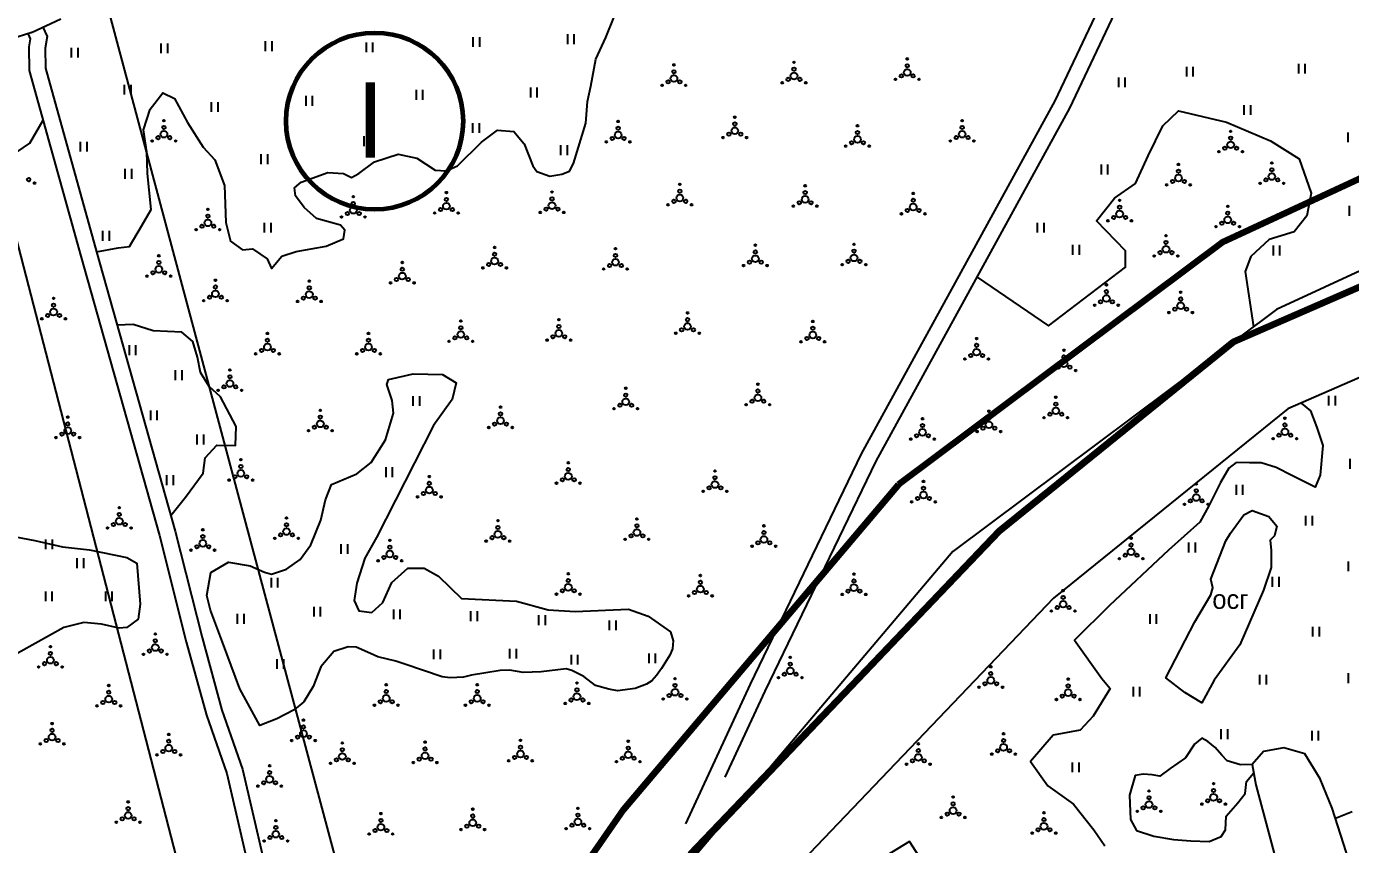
# Model space of a CAD drawing. Header units: millimetres. Extents: x 1378883 to 1389513, y 5662980 to 5673292.
# Drawn here: x 1381079.8 to 1381566.8, y 5669289.9 to 5669590.9 of the extents above; entities that cross this region are included whole.
import ezdxf

# ---------------------------------------------------------------- set-up
doc = ezdxf.new("R2010")
doc.units = ezdxf.units.MM
doc.layers.add('_5Інше', color=252, linetype='Continuous', lineweight=25)
for name, color, linetype in [('zona', 3, 'Continuous'), ('вулиці', 7, 'Continuous'), ('ВулНазва', 7, 'Continuous'), ('залізниця', 7, 'Continuous'), ('КартаСкан', 252, 'Continuous'), ('район', 6, 'Continuous')]:
    doc.layers.add(name, color=color, linetype=linetype)
picture_1 = doc.add_image_def('image1.tif', size_in_pixel=(29607, 29619))

# ---------------------------------------------------------------- blocks, each defined once
blk = doc.blocks.new('ЧорнаПрибер')
at = {"layer": '_5Інше', "color": 160}
for points in [[(46520, 26580), (46376, 26657), (45778.71, 26738), (45774, 26640), (45661, 26516), (45578, 26392), (45454, 26425), (45376, 26410), (45187, 26388), (45161, 26472), (45092, 26519), (45016, 26517), (44938, 26604), (44308, 26925), (44144, 27538), (44159, 27607), (44144, 27692), (44004, 27740), (43276, 27823)], [(43250, 27771), (43990, 27681), (44096, 27646), (44086, 27552), (44258, 26887), (44900, 26556), (45010, 26462), (45084, 26468), (45100, 26391), (45162, 26332), (45368, 26354), (45461, 26394), (45604, 26361), (45658, 26418), (45702, 26513), (45796, 26604), (45806, 26710), (46396, 26618), (46505, 26564)]]:
    blk.add_lwpolyline(points, dxfattribs=at)
blk = doc.blocks.new('ЛвЗд')
at = {"layer": '_5Інше', "color": 204, "linetype": 'Continuous'}
for points in [[(44784.572, 27354.786), (44612.782, 27276.514)], [(44793.739, 27315.833), (44616.757, 27239.899)], [(44612.782, 27276.514), (44493.236, 27188.183)], [(44616.757, 27239.899), (44530.181, 27170.76)], [(44493.236, 27188.183), (44391.362, 27069.202)], [(44530.181, 27170.76), (44415.849, 27052.624)]]:
    blk.add_lwpolyline(points, dxfattribs=at)

msp = doc.modelspace()

# ---------------------------------------------------------------- linework, layer by layer
at = {"layer": 'zona', "color": 3, "lineweight": 60}
msp.add_circle((1381207.85, 5669556.07), 32.54, dxfattribs=at)
at = {"layer": 'вулиці', "color": 7}
for p, q in [((1381129.4, 5669581.04), (1381129.4, 5669584.64)), ((1381131.8, 5669581.04), (1381131.8, 5669584.64)), ((1381167.72, 5669581.83), (1381167.72, 5669585.43)), ((1381170.12, 5669581.83), (1381170.12, 5669585.43)), ((1381204.84, 5669581.44), (1381204.84, 5669585.04)), ((1381207.24, 5669581.44), (1381207.24, 5669585.04)), ((1381244.15, 5669583.41), (1381244.15, 5669587.01)), ((1381246.55, 5669583.41), (1381246.55, 5669587.01)), ((1381278.9, 5669584.4), (1381278.9, 5669588)), ((1381281.3, 5669584.4), (1381281.3, 5669588)), ((1381096.36, 5669579.42), (1381096.36, 5669583.02)), ((1381098.76, 5669579.42), (1381098.76, 5669583.02)), ((1381506.57, 5669572.44), (1381506.57, 5669576.04)), ((1381508.97, 5669572.44), (1381508.97, 5669576.04)), ((1381547.76, 5669573.58), (1381547.76, 5669577.18)), ((1381550.16, 5669573.58), (1381550.16, 5669577.18)), ((1381115.86, 5669565.82), (1381115.86, 5669569.42)), ((1381118.26, 5669565.82), (1381118.26, 5669569.42)), ((1381481.53, 5669568.51), (1381481.53, 5669572.11)), ((1381483.93, 5669568.51), (1381483.93, 5669572.11)), ((1381182.61, 5669561.72), (1381182.61, 5669565.32)), ((1381185.01, 5669561.72), (1381185.01, 5669565.32)), ((1381223.24, 5669563.95), (1381223.24, 5669567.55)), ((1381225.64, 5669563.95), (1381225.64, 5669567.55)), ((1381265.27, 5669564.79), (1381265.27, 5669568.39)), ((1381267.67, 5669564.79), (1381267.67, 5669568.39)), ((1381147.86, 5669559.48), (1381147.86, 5669563.08)), ((1381150.26, 5669559.48), (1381150.26, 5669563.08)), ((1381527.73, 5669558.34), (1381527.73, 5669561.94)), ((1381530.13, 5669558.34), (1381530.13, 5669561.94)), ((1381243.98, 5669551.7), (1381243.98, 5669555.3)), ((1381246.38, 5669551.7), (1381246.38, 5669555.3)), ((1381204.02, 5669546.91), (1381204.02, 5669550.51)), ((1381206.42, 5669546.91), (1381206.42, 5669550.51)), ((1381565.97, 5669548.34), (1381565.97, 5669551.94)), ((1381099.72, 5669544.88), (1381099.72, 5669548.48)), ((1381102.12, 5669544.88), (1381102.12, 5669548.48)), ((1381276.38, 5669543.57), (1381276.38, 5669547.17)), ((1381278.78, 5669543.57), (1381278.78, 5669547.17)), ((1381166.16, 5669540.29), (1381166.16, 5669543.89)), ((1381168.56, 5669540.29), (1381168.56, 5669543.89)), ((1381475.16, 5669536.45), (1381475.16, 5669540.05)), ((1381477.56, 5669536.45), (1381477.56, 5669540.05)), ((1381116.15, 5669534.87), (1381116.15, 5669538.47)), ((1381118.55, 5669534.87), (1381118.55, 5669538.47)), ((1381566.42, 5669521.28), (1381566.42, 5669524.88)), ((1381107.93, 5669512.05), (1381107.93, 5669515.65)), ((1381110.33, 5669512.05), (1381110.33, 5669515.65)), ((1381167.4, 5669515.05), (1381167.4, 5669518.65)), ((1381169.8, 5669515.05), (1381169.8, 5669518.65)), ((1381451.72, 5669515.08), (1381451.72, 5669518.68)), ((1381454.12, 5669515.08), (1381454.12, 5669518.68)), ((1381464.69, 5669506.89), (1381464.69, 5669510.49)), ((1381467.09, 5669506.89), (1381467.09, 5669510.49)), ((1381538.42, 5669506.67), (1381538.42, 5669510.27)), ((1381540.82, 5669506.67), (1381540.82, 5669510.27)), ((1381117.67, 5669469.98), (1381117.67, 5669473.58)), ((1381120.07, 5669469.98), (1381120.07, 5669473.58)), ((1381134.66, 5669460.82), (1381134.66, 5669464.42)), ((1381137.06, 5669460.82), (1381137.06, 5669464.42)), ((1381222.05, 5669451.28), (1381222.05, 5669454.88)), ((1381224.45, 5669451.28), (1381224.45, 5669454.88)), ((1381558.82, 5669451.42), (1381558.82, 5669455.02)), ((1381561.22, 5669451.42), (1381561.22, 5669455.02)), ((1381125.49, 5669446), (1381125.49, 5669449.6)), ((1381127.89, 5669446), (1381127.89, 5669449.6)), ((1381142.62, 5669437.11), (1381142.62, 5669440.71)), ((1381145.02, 5669437.11), (1381145.02, 5669440.71)), ((1381212.04, 5669425.1), (1381212.04, 5669428.7)), ((1381214.44, 5669425.1), (1381214.44, 5669428.7)), ((1381566.67, 5669428.19), (1381566.67, 5669431.79)), ((1381131.42, 5669422.16), (1381131.42, 5669425.76)), ((1381133.82, 5669422.16), (1381133.82, 5669425.76)), ((1381524.82, 5669418.6), (1381524.82, 5669422.2)), ((1381527.22, 5669418.6), (1381527.22, 5669422.2)), ((1381550.4, 5669407.28), (1381550.4, 5669410.88)), ((1381552.8, 5669407.28), (1381552.8, 5669410.88)), ((1381086.97, 5669398.59), (1381086.97, 5669402.19)), ((1381089.37, 5669398.59), (1381089.37, 5669402.19)), ((1381195.59, 5669396.86), (1381195.59, 5669400.46)), ((1381197.99, 5669396.86), (1381197.99, 5669400.46)), ((1381507.38, 5669397.41), (1381507.38, 5669401.01)), ((1381509.78, 5669397.41), (1381509.78, 5669401.01)), ((1381098.47, 5669391.65), (1381098.47, 5669395.25)), ((1381100.87, 5669391.65), (1381100.87, 5669395.25)), ((1381566.09, 5669390.44), (1381566.09, 5669394.04)), ((1381169.86, 5669384.49), (1381169.86, 5669388.09)), ((1381172.26, 5669384.49), (1381172.26, 5669388.09)), ((1381538.1, 5669384.76), (1381538.1, 5669388.36)), ((1381540.5, 5669384.76), (1381540.5, 5669388.36)), ((1381086.9, 5669379.44), (1381086.9, 5669383.04)), ((1381089.3, 5669379.44), (1381089.3, 5669383.04)), ((1381108.94, 5669379.44), (1381108.94, 5669383.04)), ((1381111.34, 5669379.44), (1381111.34, 5669383.04)), ((1381157.47, 5669371.16), (1381157.47, 5669374.76)), ((1381159.87, 5669371.16), (1381159.87, 5669374.76)), ((1381185.59, 5669373.78), (1381185.59, 5669377.38)), ((1381187.99, 5669373.78), (1381187.99, 5669377.38)), ((1381214.89, 5669372.82), (1381214.89, 5669376.42)), ((1381217.29, 5669372.82), (1381217.29, 5669376.42)), ((1381243.23, 5669372.11), (1381243.23, 5669375.71)), ((1381245.63, 5669372.11), (1381245.63, 5669375.71)), ((1381268.3, 5669370.68), (1381268.3, 5669374.28)), ((1381270.7, 5669370.68), (1381270.7, 5669374.28)), ((1381493.05, 5669371.11), (1381493.05, 5669374.71)), ((1381495.45, 5669371.11), (1381495.45, 5669374.71)), ((1381294.27, 5669368.78), (1381294.27, 5669372.38)), ((1381296.67, 5669368.78), (1381296.67, 5669372.38)), ((1381552.93, 5669366.46), (1381552.93, 5669370.06)), ((1381555.33, 5669366.46), (1381555.33, 5669370.06)), ((1381229.66, 5669358.07), (1381229.66, 5669361.67)), ((1381232.06, 5669358.07), (1381232.06, 5669361.67)), ((1381257.58, 5669358.3), (1381257.58, 5669361.9)), ((1381259.98, 5669358.3), (1381259.98, 5669361.9)), ((1381280.21, 5669356.16), (1381280.21, 5669359.76)), ((1381282.61, 5669356.16), (1381282.61, 5669359.76)), ((1381308.8, 5669356.64), (1381308.8, 5669360.24)), ((1381311.2, 5669356.64), (1381311.2, 5669360.24)), ((1381172.01, 5669354.5), (1381172.01, 5669358.1)), ((1381174.41, 5669354.5), (1381174.41, 5669358.1)), ((1381533.45, 5669348.75), (1381533.45, 5669352.35)), ((1381535.85, 5669348.75), (1381535.85, 5669352.35)), ((1381566.01, 5669349.33), (1381566.01, 5669352.93)), ((1381486.95, 5669344.39), (1381486.95, 5669347.99)), ((1381489.35, 5669344.39), (1381489.35, 5669347.99)), ((1381519.21, 5669328.71), (1381519.21, 5669332.31)), ((1381521.61, 5669328.71), (1381521.61, 5669332.31)), ((1381552.64, 5669328.13), (1381552.64, 5669331.73)), ((1381555.04, 5669328.13), (1381555.04, 5669331.73)), ((1381464.57, 5669316.51), (1381464.57, 5669320.11)), ((1381466.97, 5669316.51), (1381466.97, 5669320.11))]:
    msp.add_line(p, q, dxfattribs=at)
at = {"layer": 'вулиці', "color": 7, "lineweight": -2}
for points in [[(1381322.26, 5669297.47), (1381346.06, 5669348.92), (1381386.93, 5669433.68), (1381458.18, 5669563.58), (1381505.67, 5669663.99), (1381532.57, 5669716.59), (1381532.53, 5669731.18), (1381548.07, 5669770.35)], [(1381336.84, 5669314.7), (1381351.48, 5669346.36), (1381392.27, 5669430.93), (1381463.53, 5669560.85), (1381511.06, 5669661.34), (1381538.57, 5669715.15), (1381544.62, 5669726.45), (1381566.46, 5669763.2)], [(1381085.84, 5669590.6), (1381087.35, 5669587.16), (1381086.65, 5669582.96), (1381086.83, 5669575.61), (1381105.6, 5669508.01), (1381134.53, 5669405.19), (1381144.38, 5669366.03), (1381151.69, 5669339.33), (1381159.25, 5669317.67), (1381170.63, 5669268.6), (1381183.24, 5669217.72), (1381187.67, 5669201.91), (1381195.05, 5669179.33), (1381208.58, 5669140.72), (1381218.8, 5669109.31)], [(1381080.33, 5669588.23), (1381080.38, 5669588.11), (1381081.14, 5669586.38), (1381080.64, 5669583.39), (1381080.85, 5669574.72), (1381099.82, 5669506.4), (1381128.73, 5669403.64), (1381138.57, 5669364.51), (1381145.96, 5669337.55), (1381153.48, 5669316), (1381164.8, 5669267.2), (1381177.44, 5669216.19), (1381181.93, 5669200.16), (1381189.37, 5669177.41), (1381202.89, 5669138.8), (1381214.98, 5669101.67)]]:
    msp.add_lwpolyline(points, dxfattribs=at)
at = {"layer": 'вулиці', "color": 7}
for points in [[(1381081.65, 5669588.63), (1381092.49, 5669593.72)], [(1381105.6, 5669508.01), (1381113.54, 5669509.41), (1381117.65, 5669509.94), (1381122.16, 5669517.36), (1381125.62, 5669523.59), (1381124.29, 5669536.85), (1381124.02, 5669544.74), (1381122.83, 5669552.83), (1381125.35, 5669560.52), (1381129.99, 5669566.48), (1381134.24, 5669564.36), (1381139.02, 5669555.61), (1381144.73, 5669546.46), (1381149.11, 5669541.82), (1381152.69, 5669532.41), (1381153.12, 5669518.81), (1381154.84, 5669511.91), (1381159.22, 5669508.73), (1381162.94, 5669509.13), (1381168.38, 5669505.42), (1381169.98, 5669501.84), (1381173.69, 5669506.35), (1381179, 5669508.07), (1381190.02, 5669510.06), (1381196.39, 5669512.71), (1381196.92, 5669515.89), (1381195.33, 5669517.75), (1381186.43, 5669520.27), (1381181.92, 5669524.25), (1381178.74, 5669528.62), (1381178.34, 5669531.54), (1381180.86, 5669533.66), (1381190.68, 5669537.11), (1381196.39, 5669536.84), (1381199.31, 5669535.38), (1381202.1, 5669536.84), (1381207.8, 5669541.09), (1381216.45, 5669543.92), (1381223.36, 5669542.46), (1381230.13, 5669538.08), (1381234.11, 5669537.82), (1381238.36, 5669539.67), (1381247.12, 5669548.29), (1381253.09, 5669552.8), (1381259.06, 5669552.27), (1381262.91, 5669547.76), (1381266.08, 5669539.58), (1381267.45, 5669537.52), (1381272.27, 5669535.87), (1381276.68, 5669536.49), (1381279.57, 5669537.65), (1381281.01, 5669540.47), (1381285.5, 5669555.29), (1381286.12, 5669563.34), (1381287.36, 5669568.97), (1381289.21, 5669578.8), (1381292.86, 5669586.87), (1381295.98, 5669594.38)], [(1381081.75, 5669588.68), (1381066.18, 5669583.76)], [(1381429.44, 5669498.71), (1381455.76, 5669480.78), (1381484.03, 5669502.31), (1381483.97, 5669508.4), (1381473.4, 5669519.42), (1381479.96, 5669527.77), (1381487.66, 5669533.06), (1381492.31, 5669543.31), (1381497.76, 5669554.36), (1381503.53, 5669559.81), (1381521.17, 5669555.64), (1381537.36, 5669548.76), (1381547.94, 5669542.19), (1381552.27, 5669529.54), (1381550.67, 5669521.21), (1381546.02, 5669515.28), (1381536.88, 5669512.56), (1381530.15, 5669506.31), (1381528.06, 5669500.71), (1381531.08, 5669480.38)], [(1380986.84, 5669419.4), (1380989.87, 5669420.95), (1380990.76, 5669424), (1380989.33, 5669429.3), (1380989.42, 5669432.63), (1380989.78, 5669435.23), (1380992.11, 5669437.56), (1380995.94, 5669455.25), (1380996.12, 5669468.96), (1380998.76, 5669483.36), (1381007.02, 5669491.32), (1381011.77, 5669495.71), (1381020.74, 5669489.56), (1381028.3, 5669488.51), (1381045.89, 5669490.27), (1381049.41, 5669492.55), (1381049.58, 5669512.63), (1381051.51, 5669526.86), (1381054.33, 5669536.17), (1381061.36, 5669541.09), (1381072.09, 5669541.79), (1381081.07, 5669547.98), (1381085.93, 5669556.41)], [(1381132.89, 5669411.02), (1381138.32, 5669417.73), (1381144.77, 5669426.49), (1381145.54, 5669432.16), (1381149.8, 5669436.8), (1381156.63, 5669436.67), (1381156.89, 5669443.76), (1381151.21, 5669454.64), (1381146.95, 5669458.37), (1381143.85, 5669463.53), (1381142.69, 5669469.2), (1381141.02, 5669474.99), (1381136.89, 5669478.47), (1381126.44, 5669478.86), (1381119.09, 5669481.18), (1381113.19, 5669481.03)], [(1381316.69, 5669368.12), (1381317.61, 5669364.85), (1381317.41, 5669361.88), (1381316.39, 5669359.63), (1381313.31, 5669354.72), (1381311.57, 5669352.06), (1381309.83, 5669350.12), (1381307.89, 5669348.89), (1381303.69, 5669347.36), (1381297.14, 5669346.44), (1381293.96, 5669347.05), (1381289.15, 5669348.38), (1381284.85, 5669351.75), (1381280.34, 5669353.9), (1381278.3, 5669354.52), (1381269.11, 5669353.49), (1381262.53, 5669353.24), (1381257.59, 5669354.06), (1381253.97, 5669353.9), (1381243.45, 5669352.25), (1381240.48, 5669351.51), (1381235.63, 5669351.27), (1381232.67, 5669351.6), (1381218.93, 5669356.28), (1381215.6, 5669357.36), (1381209.02, 5669359.01), (1381206.3, 5669360.24), (1381201.04, 5669362.54), (1381198.16, 5669362.62), (1381192.89, 5669360.9), (1381188.12, 5669355.23), (1381185.24, 5669348.08), (1381181.78, 5669342.45), (1381178.25, 5669339.41), (1381171.91, 5669336.13), (1381165.66, 5669333.74), (1381158.26, 5669347.14), (1381151.92, 5669364.36), (1381147.47, 5669376.19), (1381146.08, 5669381.54), (1381147.56, 5669389.97), (1381154.05, 5669393.75), (1381162.12, 5669392.51), (1381167.38, 5669390.13), (1381169.93, 5669389.39), (1381175.44, 5669391.28), (1381180.46, 5669394.73), (1381184.33, 5669400.16), (1381188.12, 5669409.31), (1381189.84, 5669416.71), (1381191.98, 5669422.38), (1381201.36, 5669426.24), (1381206.54, 5669430.51), (1381211.82, 5669438.77), (1381214.83, 5669448.57), (1381214.3, 5669453.31), (1381212.3, 5669459.2), (1381212.93, 5669460.99), (1381221.99, 5669463.1), (1381232.85, 5669462.88), (1381237.8, 5669459.83), (1381236.43, 5669453.62), (1381229.47, 5669444.04), (1381208.5, 5669402.9), (1381204.29, 5669395.21), (1381201.34, 5669386.05), (1381200.28, 5669379.74), (1381202.07, 5669375.84), (1381206.81, 5669375.32), (1381210.92, 5669379), (1381214.19, 5669386.27), (1381220.09, 5669391.53), (1381226.1, 5669391.53), (1381231.37, 5669388.69), (1381239.8, 5669380.37), (1381260.07, 5669379.51), (1381271.66, 5669376.25), (1381281.57, 5669375.62), (1381301.27, 5669376.46), (1381308.44, 5669373.93), (1381316.69, 5669368.12)], [(1381548.66, 5669452.29), (1381552.01, 5669449.52), (1381554.46, 5669443.31), (1381556.63, 5669436.67), (1381555.62, 5669425.84), (1381553.74, 5669421.37), (1381545.22, 5669425.7), (1381539.44, 5669428.59), (1381533.94, 5669430.32), (1381529.61, 5669430.32), (1381524.7, 5669430.46), (1381522.09, 5669428.44), (1381518.92, 5669423.1), (1381514.73, 5669414.58), (1381511.37, 5669408.46), (1381499.81, 5669398.21), (1381478.11, 5669377.8), (1381465.25, 5669365.1), (1381475.36, 5669350.95), (1381478.44, 5669347.28), (1381472.18, 5669337.19), (1381467.33, 5669331.94), (1381457.42, 5669330.12), (1381449.13, 5669320.43), (1381455.4, 5669311.55), (1381464.91, 5669304.82), (1381472.38, 5669295.33), (1381476.43, 5669289.47)], [(1381527.56, 5669411.27), (1381530.6, 5669412.86), (1381536.69, 5669410.61), (1381539.73, 5669407.04), (1381538.8, 5669403.47), (1381537.22, 5669401.89), (1381537.61, 5669398.05), (1381537.61, 5669391.84), (1381534.83, 5669383.51), (1381526.1, 5669363.42), (1381516.69, 5669350.38), (1381512.06, 5669342.05), (1381505.84, 5669345.88), (1381498.82, 5669351.3), (1381509.55, 5669371.84), (1381515.37, 5669381.76), (1381516.17, 5669384.4), (1381515.37, 5669387.57), (1381520.94, 5669401.63), (1381522.66, 5669404.41), (1381527.56, 5669411.27)], [(1381070.65, 5669404.06), (1381082.88, 5669401.72), (1381093.03, 5669399.38), (1381102.92, 5669398.34), (1381116.72, 5669395.48), (1381120.36, 5669393.4), (1381121.66, 5669378.32), (1381120.88, 5669372.85), (1381116.72, 5669369.73), (1381113.85, 5669369.47), (1381107.35, 5669371.03), (1381100.84, 5669371.55), (1381093.55, 5669369.73), (1381072.47, 5669358.03)], [(1381530.6, 5669319.32), (1381526.28, 5669319.29), (1381521.43, 5669320.69), (1381519.49, 5669322.85), (1381517.01, 5669325.65), (1381514.31, 5669327.8), (1381512.15, 5669329.1), (1381509.35, 5669326.83), (1381506.11, 5669321.77), (1381500.5, 5669317.89), (1381496.62, 5669315.09), (1381493.82, 5669315.52), (1381490.47, 5669315.84), (1381487.56, 5669315.3), (1381485.51, 5669308.09), (1381485.83, 5669299.14), (1381488.1, 5669295.05), (1381494.46, 5669293), (1381501.69, 5669291.71), (1381508.05, 5669291.28), (1381514.85, 5669291.06), (1381519.16, 5669292.89), (1381520.78, 5669295.26), (1381521.11, 5669300.33), (1381525.31, 5669305.28), (1381528.01, 5669308.73), (1381528.55, 5669313.15), (1381531.16, 5669316.15)], [(1381572.4, 5669265.39), (1381566.24, 5669283.73), (1381560.08, 5669303.28), (1381555.68, 5669314.05), (1381549.96, 5669323.28), (1381542.26, 5669325.48), (1381534.78, 5669324.16), (1381530.6, 5669319.32), (1381531.92, 5669311.85), (1381542.04, 5669274.28), (1381549.74, 5669255.16), (1381556.34, 5669247.03), (1381560.08, 5669244.39), (1381559.2, 5669237.94), (1381551.5, 5669210.47), (1381541.81, 5669181.16), (1381543.35, 5669173.03), (1381569.09, 5669167.97)], [(1381567.37, 5669301.94), (1381561.27, 5669299.51), (1381561.27, 5669299.51)], [(1381409.48, 5669283.39), (1381404.63, 5669291.06), (1381389.72, 5669281.96)]]:
    msp.add_lwpolyline(points, dxfattribs=at)
for centre, radius in [((1381403.75, 5669578.95), 0.312), ((1381317.93, 5669574.24), 0.625), ((1381317.93, 5669576.74), 0.312), ((1381362.1, 5669572.69), 1.25), ((1381362.1, 5669575.19), 0.625), ((1381362.1, 5669577.69), 0.312), ((1381403.75, 5669573.95), 1.25), ((1381403.75, 5669576.45), 0.625), ((1381313.6, 5669569.24), 0.312), ((1381315.77, 5669570.49), 0.625), ((1381317.93, 5669571.74), 1.25), ((1381320.1, 5669570.49), 0.625), ((1381322.26, 5669569.24), 0.312), ((1381357.77, 5669570.19), 0.312), ((1381359.94, 5669571.44), 0.625), ((1381364.27, 5669571.44), 0.625), ((1381366.43, 5669570.19), 0.312), ((1381399.42, 5669571.45), 0.312), ((1381401.58, 5669572.7), 0.625), ((1381405.91, 5669572.7), 0.625), ((1381408.08, 5669571.45), 0.312), ((1381130.35, 5669553.74), 0.625), ((1381130.35, 5669556.24), 0.312), ((1381297.42, 5669555.94), 0.312), ((1381340.33, 5669555.01), 0.625), ((1381340.33, 5669557.51), 0.312), ((1381385.45, 5669554.36), 0.312), ((1381423.94, 5669553.75), 0.625), ((1381423.94, 5669556.25), 0.312), ((1381128.18, 5669549.99), 0.625), ((1381130.35, 5669551.24), 1.25), ((1381132.51, 5669549.99), 0.625), ((1381295.26, 5669549.69), 0.625), ((1381297.42, 5669550.94), 1.25), ((1381297.42, 5669553.44), 0.625), ((1381299.59, 5669549.69), 0.625), ((1381336, 5669550.01), 0.312), ((1381338.17, 5669551.26), 0.625), ((1381340.33, 5669552.51), 1.25), ((1381342.5, 5669551.26), 0.625), ((1381344.66, 5669550.01), 0.312), ((1381385.45, 5669549.36), 1.25), ((1381385.45, 5669551.86), 0.625), ((1381421.78, 5669550), 0.625), ((1381423.94, 5669551.25), 1.25), ((1381426.11, 5669550), 0.625), ((1381522.71, 5669549.83), 0.625), ((1381522.71, 5669552.33), 0.312), ((1381126.02, 5669548.74), 0.312), ((1381134.68, 5669548.74), 0.312), ((1381293.09, 5669548.44), 0.312), ((1381301.75, 5669548.44), 0.312), ((1381381.12, 5669546.86), 0.312), ((1381383.28, 5669548.11), 0.625), ((1381387.61, 5669548.11), 0.625), ((1381389.78, 5669546.86), 0.312), ((1381419.61, 5669548.75), 0.312), ((1381428.27, 5669548.75), 0.312), ((1381518.38, 5669544.83), 0.312), ((1381520.55, 5669546.08), 0.625), ((1381522.71, 5669547.33), 1.25), ((1381524.88, 5669546.08), 0.625), ((1381527.04, 5669544.83), 0.312), ((1381503.51, 5669540.12), 0.312), ((1381537.85, 5669540.67), 0.312), ((1381080.61, 5669534.52), 0.625), ((1381503.51, 5669535.12), 1.25), ((1381503.51, 5669537.62), 0.625), ((1381535.68, 5669534.42), 0.625), ((1381537.85, 5669535.67), 1.25), ((1381537.85, 5669538.17), 0.625), ((1381540.01, 5669534.42), 0.625), ((1381082.78, 5669533.27), 0.312), ((1381234.27, 5669529.77), 0.312), ((1381273.09, 5669529.97), 0.312), ((1381320.1, 5669530.3), 0.625), ((1381320.1, 5669532.8), 0.312), ((1381366.2, 5669529.79), 0.625), ((1381366.2, 5669532.29), 0.312), ((1381499.18, 5669532.62), 0.312), ((1381501.35, 5669533.87), 0.625), ((1381505.68, 5669533.87), 0.625), ((1381507.84, 5669532.62), 0.312), ((1381533.52, 5669533.17), 0.312), ((1381542.18, 5669533.17), 0.312), ((1381200, 5669525.78), 0.625), ((1381200, 5669528.28), 0.312), ((1381234.27, 5669524.77), 1.25), ((1381234.27, 5669527.27), 0.625), ((1381273.09, 5669524.97), 1.25), ((1381273.09, 5669527.47), 0.625), ((1381315.77, 5669525.3), 0.312), ((1381317.93, 5669526.55), 0.625), ((1381320.1, 5669527.8), 1.25), ((1381322.26, 5669526.55), 0.625), ((1381324.43, 5669525.3), 0.312), ((1381361.87, 5669524.79), 0.312), ((1381364.04, 5669526.04), 0.625), ((1381366.2, 5669527.29), 1.25), ((1381368.37, 5669526.04), 0.625), ((1381370.53, 5669524.79), 0.312), ((1381405.96, 5669524.46), 1.25), ((1381405.96, 5669526.96), 0.625), ((1381405.96, 5669529.46), 0.312), ((1381481.87, 5669524.4), 0.625), ((1381481.87, 5669526.9), 0.312), ((1381521.63, 5669524.73), 0.312), ((1381146.52, 5669521.12), 0.625), ((1381146.52, 5669523.62), 0.312), ((1381195.67, 5669520.78), 0.312), ((1381197.83, 5669522.03), 0.625), ((1381200, 5669523.28), 1.25), ((1381202.16, 5669522.03), 0.625), ((1381204.33, 5669520.78), 0.312), ((1381229.94, 5669522.27), 0.312), ((1381232.11, 5669523.52), 0.625), ((1381236.44, 5669523.52), 0.625), ((1381238.6, 5669522.27), 0.312), ((1381268.76, 5669522.47), 0.312), ((1381270.92, 5669523.72), 0.625), ((1381275.25, 5669523.72), 0.625), ((1381277.42, 5669522.47), 0.312), ((1381401.63, 5669521.96), 0.312), ((1381403.79, 5669523.21), 0.625), ((1381408.12, 5669523.21), 0.625), ((1381410.29, 5669521.96), 0.312), ((1381479.71, 5669520.65), 0.625), ((1381481.87, 5669521.9), 1.25), ((1381484.04, 5669520.65), 0.625), ((1381521.63, 5669519.73), 1.25), ((1381521.63, 5669522.23), 0.625), ((1381142.19, 5669516.12), 0.312), ((1381144.35, 5669517.37), 0.625), ((1381146.52, 5669518.62), 1.25), ((1381148.68, 5669517.37), 0.625), ((1381150.85, 5669516.12), 0.312), ((1381477.54, 5669519.4), 0.312), ((1381486.21, 5669519.4), 0.312), ((1381517.3, 5669517.23), 0.312), ((1381519.46, 5669518.48), 0.625), ((1381523.79, 5669518.48), 0.625), ((1381525.96, 5669517.23), 0.312), ((1381347.88, 5669510.43), 0.312), ((1381384.17, 5669510.74), 0.312), ((1381498.92, 5669511.43), 0.625), ((1381498.92, 5669513.93), 0.312), ((1381128.48, 5669506.54), 0.312), ((1381251.99, 5669504.58), 1.25), ((1381251.99, 5669507.08), 0.625), ((1381251.99, 5669509.58), 0.312), ((1381296.44, 5669506.66), 0.625), ((1381296.44, 5669509.16), 0.312), ((1381347.88, 5669505.43), 1.25), ((1381347.88, 5669507.93), 0.625), ((1381384.17, 5669505.74), 1.25), ((1381384.17, 5669508.24), 0.625), ((1381494.59, 5669506.43), 0.312), ((1381496.75, 5669507.68), 0.625), ((1381498.92, 5669508.93), 1.25), ((1381501.08, 5669507.68), 0.625), ((1381503.25, 5669506.43), 0.312), ((1381126.32, 5669500.29), 0.625), ((1381128.48, 5669501.54), 1.25), ((1381128.48, 5669504.04), 0.625), ((1381130.65, 5669500.29), 0.625), ((1381218.03, 5669501.55), 0.625), ((1381218.03, 5669504.05), 0.312), ((1381247.66, 5669502.08), 0.312), ((1381249.83, 5669503.33), 0.625), ((1381254.16, 5669503.33), 0.625), ((1381256.32, 5669502.08), 0.312), ((1381292.11, 5669501.66), 0.312), ((1381294.27, 5669502.91), 0.625), ((1381296.44, 5669504.16), 1.25), ((1381298.6, 5669502.91), 0.625), ((1381300.77, 5669501.66), 0.312), ((1381343.55, 5669502.93), 0.312), ((1381345.72, 5669504.18), 0.625), ((1381350.05, 5669504.18), 0.625), ((1381352.21, 5669502.93), 0.312), ((1381379.84, 5669503.24), 0.312), ((1381382, 5669504.49), 0.625), ((1381386.33, 5669504.49), 0.625), ((1381388.5, 5669503.24), 0.312), ((1381124.15, 5669499.04), 0.312), ((1381132.81, 5669499.04), 0.312), ((1381149.31, 5669497.53), 0.312), ((1381183.83, 5669497.22), 0.312), ((1381213.7, 5669496.55), 0.312), ((1381215.87, 5669497.8), 0.625), ((1381218.03, 5669499.05), 1.25), ((1381220.2, 5669497.8), 0.625), ((1381222.36, 5669496.55), 0.312), ((1381477.02, 5669495.83), 0.312), ((1381089.78, 5669490.85), 0.312), ((1381147.15, 5669491.28), 0.625), ((1381149.31, 5669492.53), 1.25), ((1381149.31, 5669495.03), 0.625), ((1381151.48, 5669491.28), 0.625), ((1381181.66, 5669490.97), 0.625), ((1381183.83, 5669492.22), 1.25), ((1381183.83, 5669494.72), 0.625), ((1381185.99, 5669490.97), 0.625), ((1381477.02, 5669490.83), 1.25), ((1381477.02, 5669493.33), 0.625), ((1381504.32, 5669490.63), 0.625), ((1381504.32, 5669493.13), 0.312), ((1381089.78, 5669485.85), 1.25), ((1381089.78, 5669488.35), 0.625), ((1381144.98, 5669490.03), 0.312), ((1381153.64, 5669490.03), 0.312), ((1381179.5, 5669489.72), 0.312), ((1381188.16, 5669489.72), 0.312), ((1381472.69, 5669488.33), 0.312), ((1381474.85, 5669489.58), 0.625), ((1381479.18, 5669489.58), 0.625), ((1381481.35, 5669488.33), 0.312), ((1381502.16, 5669486.88), 0.625), ((1381504.32, 5669488.13), 1.25), ((1381506.49, 5669486.88), 0.625), ((1381085.45, 5669483.35), 0.312), ((1381087.62, 5669484.6), 0.625), ((1381091.95, 5669484.6), 0.625), ((1381094.12, 5669483.35), 0.312), ((1381239.56, 5669482.55), 0.312), ((1381275.61, 5669483), 0.312), ((1381322.94, 5669480.52), 1.25), ((1381322.94, 5669483.02), 0.625), ((1381322.94, 5669485.52), 0.312), ((1381369.02, 5669482.37), 0.312), ((1381499.99, 5669485.63), 0.312), ((1381508.65, 5669485.63), 0.312), ((1381168.43, 5669477.95), 0.312), ((1381205.6, 5669477.95), 0.312), ((1381237.39, 5669476.3), 0.625), ((1381239.56, 5669477.55), 1.25), ((1381239.56, 5669480.05), 0.625), ((1381241.72, 5669476.3), 0.625), ((1381273.45, 5669476.75), 0.625), ((1381275.61, 5669478), 1.25), ((1381275.61, 5669480.5), 0.625), ((1381277.78, 5669476.75), 0.625), ((1381318.61, 5669478.02), 0.312), ((1381320.77, 5669479.27), 0.625), ((1381325.1, 5669479.27), 0.625), ((1381327.27, 5669478.02), 0.312), ((1381366.86, 5669476.12), 0.625), ((1381369.02, 5669477.37), 1.25), ((1381369.02, 5669479.87), 0.625), ((1381371.19, 5669476.12), 0.625), ((1381429.28, 5669476.07), 0.312), ((1381166.26, 5669471.7), 0.625), ((1381168.43, 5669472.95), 1.25), ((1381168.43, 5669475.45), 0.625), ((1381170.59, 5669471.7), 0.625), ((1381203.43, 5669471.7), 0.625), ((1381205.6, 5669472.95), 1.25), ((1381205.6, 5669475.45), 0.625), ((1381207.76, 5669471.7), 0.625), ((1381235.23, 5669475.05), 0.312), ((1381243.89, 5669475.05), 0.312), ((1381271.28, 5669475.5), 0.312), ((1381279.94, 5669475.5), 0.312), ((1381364.69, 5669474.87), 0.312), ((1381373.35, 5669474.87), 0.312), ((1381429.28, 5669471.07), 1.25), ((1381429.28, 5669473.57), 0.625), ((1381461.39, 5669471.79), 0.312), ((1381164.1, 5669470.45), 0.312), ((1381172.76, 5669470.45), 0.312), ((1381201.27, 5669470.45), 0.312), ((1381209.93, 5669470.45), 0.312), ((1381424.95, 5669468.57), 0.312), ((1381427.12, 5669469.82), 0.625), ((1381431.45, 5669469.82), 0.625), ((1381433.61, 5669468.57), 0.312), ((1381461.39, 5669466.79), 1.25), ((1381461.39, 5669469.29), 0.625), ((1381154.61, 5669462.01), 0.625), ((1381154.61, 5669464.51), 0.312), ((1381457.06, 5669464.29), 0.312), ((1381459.22, 5669465.54), 0.625), ((1381463.55, 5669465.54), 0.625), ((1381465.72, 5669464.29), 0.312), ((1381150.28, 5669457.01), 0.312), ((1381152.44, 5669458.26), 0.625), ((1381154.61, 5669459.51), 1.25), ((1381156.77, 5669458.26), 0.625), ((1381158.94, 5669457.01), 0.312), ((1381300.22, 5669457.78), 0.312), ((1381348.82, 5669456.77), 0.625), ((1381348.82, 5669459.27), 0.312), ((1381298.06, 5669451.53), 0.625), ((1381300.22, 5669452.78), 1.25), ((1381300.22, 5669455.28), 0.625), ((1381302.39, 5669451.53), 0.625), ((1381344.49, 5669451.77), 0.312), ((1381346.66, 5669453.02), 0.625), ((1381348.82, 5669454.27), 1.25), ((1381350.99, 5669453.02), 0.625), ((1381353.15, 5669451.77), 0.312), ((1381458.39, 5669451.97), 0.625), ((1381458.39, 5669454.47), 0.312), ((1381094.98, 5669447.16), 0.312), ((1381187.87, 5669447.18), 0.625), ((1381187.87, 5669449.68), 0.312), ((1381254.16, 5669445.84), 1.25), ((1381254.16, 5669448.34), 0.625), ((1381254.16, 5669450.84), 0.312), ((1381295.89, 5669450.28), 0.312), ((1381304.55, 5669450.28), 0.312), ((1381433.78, 5669446.84), 0.625), ((1381433.78, 5669449.34), 0.312), ((1381454.06, 5669446.97), 0.312), ((1381456.23, 5669448.22), 0.625), ((1381458.39, 5669449.47), 1.25), ((1381460.56, 5669448.22), 0.625), ((1381462.72, 5669446.97), 0.312), ((1381542.65, 5669446.76), 0.312), ((1381094.98, 5669442.16), 1.25), ((1381094.98, 5669444.66), 0.625), ((1381183.54, 5669442.18), 0.312), ((1381185.71, 5669443.43), 0.625), ((1381187.87, 5669444.68), 1.25), ((1381190.04, 5669443.43), 0.625), ((1381192.2, 5669442.18), 0.312), ((1381249.83, 5669443.34), 0.312), ((1381251.99, 5669444.59), 0.625), ((1381256.32, 5669444.59), 0.625), ((1381258.49, 5669443.34), 0.312), ((1381409.37, 5669441.56), 1.25), ((1381409.37, 5669444.06), 0.625), ((1381409.37, 5669446.56), 0.312), ((1381431.61, 5669443.09), 0.625), ((1381433.78, 5669444.34), 1.25), ((1381435.94, 5669443.09), 0.625), ((1381542.65, 5669441.76), 1.25), ((1381542.65, 5669444.26), 0.625), ((1381090.65, 5669439.66), 0.312), ((1381092.82, 5669440.91), 0.625), ((1381097.15, 5669440.91), 0.625), ((1381099.31, 5669439.66), 0.312), ((1381405.04, 5669439.06), 0.312), ((1381407.21, 5669440.31), 0.625), ((1381411.54, 5669440.31), 0.625), ((1381413.7, 5669439.06), 0.312), ((1381429.45, 5669441.84), 0.312), ((1381438.11, 5669441.84), 0.312), ((1381538.32, 5669439.26), 0.312), ((1381540.48, 5669440.51), 0.625), ((1381544.81, 5669440.51), 0.625), ((1381546.98, 5669439.26), 0.312), ((1381158.65, 5669426.49), 1.25), ((1381158.65, 5669428.99), 0.625), ((1381158.65, 5669431.49), 0.312), ((1381279.08, 5669427.86), 0.625), ((1381279.08, 5669430.36), 0.312), ((1381333.03, 5669427.35), 0.312), ((1381154.32, 5669423.99), 0.312), ((1381156.49, 5669425.24), 0.625), ((1381160.82, 5669425.24), 0.625), ((1381162.98, 5669423.99), 0.312), ((1381227.97, 5669422.81), 0.625), ((1381227.97, 5669425.31), 0.312), ((1381274.75, 5669422.86), 0.312), ((1381276.92, 5669424.11), 0.625), ((1381279.08, 5669425.36), 1.25), ((1381281.25, 5669424.11), 0.625), ((1381283.41, 5669422.86), 0.312), ((1381333.03, 5669422.35), 1.25), ((1381333.03, 5669424.85), 0.625), ((1381409.73, 5669423.49), 0.312), ((1381510.05, 5669422.57), 0.312), ((1381223.64, 5669417.81), 0.312), ((1381225.81, 5669419.06), 0.625), ((1381227.97, 5669420.31), 1.25), ((1381230.14, 5669419.06), 0.625), ((1381232.3, 5669417.81), 0.312), ((1381328.7, 5669419.85), 0.312), ((1381330.87, 5669421.1), 0.625), ((1381335.2, 5669421.1), 0.625), ((1381337.36, 5669419.85), 0.312), ((1381407.57, 5669417.24), 0.625), ((1381409.73, 5669418.49), 1.25), ((1381409.73, 5669420.99), 0.625), ((1381411.9, 5669417.24), 0.625), ((1381510.05, 5669417.57), 1.25), ((1381510.05, 5669420.07), 0.625), ((1381113.94, 5669413.86), 0.312), ((1381405.4, 5669415.99), 0.312), ((1381414.06, 5669415.99), 0.312), ((1381505.72, 5669415.07), 0.312), ((1381507.88, 5669416.32), 0.625), ((1381512.21, 5669416.32), 0.625), ((1381514.38, 5669415.07), 0.312), ((1381111.78, 5669407.61), 0.625), ((1381113.94, 5669408.86), 1.25), ((1381113.94, 5669411.36), 0.625), ((1381116.11, 5669407.61), 0.625), ((1381175.44, 5669407.56), 0.625), ((1381175.44, 5669410.06), 0.312), ((1381253.21, 5669409.06), 0.312), ((1381304.32, 5669409.69), 0.312), ((1381109.61, 5669406.36), 0.312), ((1381118.27, 5669406.36), 0.312), ((1381144.66, 5669403.21), 0.625), ((1381144.66, 5669405.71), 0.312), ((1381173.28, 5669403.81), 0.625), ((1381175.44, 5669405.06), 1.25), ((1381177.61, 5669403.81), 0.625), ((1381251.04, 5669402.81), 0.625), ((1381253.21, 5669404.06), 1.25), ((1381253.21, 5669406.56), 0.625), ((1381255.37, 5669402.81), 0.625), ((1381302.16, 5669403.44), 0.625), ((1381304.32, 5669404.69), 1.25), ((1381304.32, 5669407.19), 0.625), ((1381306.49, 5669403.44), 0.625), ((1381351.02, 5669402.17), 1.25), ((1381351.02, 5669404.67), 0.625), ((1381351.02, 5669407.17), 0.312), ((1381140.33, 5669398.21), 0.312), ((1381142.49, 5669399.46), 0.625), ((1381144.66, 5669400.71), 1.25), ((1381146.82, 5669399.46), 0.625), ((1381148.99, 5669398.21), 0.312), ((1381171.11, 5669402.56), 0.312), ((1381179.77, 5669402.56), 0.312), ((1381213.45, 5669399.31), 0.625), ((1381213.45, 5669401.81), 0.312), ((1381248.88, 5669401.56), 0.312), ((1381257.54, 5669401.56), 0.312), ((1381299.99, 5669402.19), 0.312), ((1381308.65, 5669402.19), 0.312), ((1381346.69, 5669399.67), 0.312), ((1381348.85, 5669400.92), 0.625), ((1381353.18, 5669400.92), 0.625), ((1381355.35, 5669399.67), 0.312), ((1381486.09, 5669397.61), 1.25), ((1381486.09, 5669400.11), 0.625), ((1381486.09, 5669402.61), 0.312), ((1381209.12, 5669394.31), 0.312), ((1381211.29, 5669395.56), 0.625), ((1381213.45, 5669396.81), 1.25), ((1381215.62, 5669395.56), 0.625), ((1381217.78, 5669394.31), 0.312), ((1381481.76, 5669395.11), 0.312), ((1381483.92, 5669396.36), 0.625), ((1381488.25, 5669396.36), 0.625), ((1381490.42, 5669395.11), 0.312), ((1381279.08, 5669389.52), 0.312), ((1381327.67, 5669388.89), 0.312), ((1381384.16, 5669389.41), 0.312), ((1381276.92, 5669383.27), 0.625), ((1381279.08, 5669384.52), 1.25), ((1381279.08, 5669387.02), 0.625), ((1381281.25, 5669383.27), 0.625), ((1381327.67, 5669383.89), 1.25), ((1381327.67, 5669386.39), 0.625), ((1381381.99, 5669383.16), 0.625), ((1381384.16, 5669384.41), 1.25), ((1381384.16, 5669386.91), 0.625), ((1381386.32, 5669383.16), 0.625), ((1381274.75, 5669382.02), 0.312), ((1381283.41, 5669382.02), 0.312), ((1381323.34, 5669381.39), 0.312), ((1381325.5, 5669382.64), 0.625), ((1381329.83, 5669382.64), 0.625), ((1381332, 5669381.39), 0.312), ((1381379.83, 5669381.91), 0.312), ((1381388.49, 5669381.91), 0.312), ((1381461.09, 5669378.34), 1.25), ((1381461.09, 5669380.84), 0.625), ((1381461.09, 5669383.34), 0.312), ((1381456.76, 5669375.84), 0.312), ((1381458.93, 5669377.09), 0.625), ((1381463.26, 5669377.09), 0.625), ((1381465.43, 5669375.84), 0.312), ((1381127.17, 5669364.87), 0.625), ((1381127.17, 5669367.37), 0.312), ((1381088.61, 5669360.21), 0.625), ((1381088.61, 5669362.71), 0.312), ((1381122.84, 5669359.87), 0.312), ((1381125, 5669361.12), 0.625), ((1381127.17, 5669362.37), 1.25), ((1381129.33, 5669361.12), 0.625), ((1381131.5, 5669359.87), 0.312), ((1381084.28, 5669355.21), 0.312), ((1381086.45, 5669356.46), 0.625), ((1381088.61, 5669357.71), 1.25), ((1381090.78, 5669356.46), 0.625), ((1381092.94, 5669355.21), 0.312), ((1381360.71, 5669353.8), 1.25), ((1381360.71, 5669356.3), 0.625), ((1381360.71, 5669358.8), 0.312), ((1381434.48, 5669355.3), 0.312), ((1381318.34, 5669350.95), 0.312), ((1381356.38, 5669351.3), 0.312), ((1381358.55, 5669352.55), 0.625), ((1381362.88, 5669352.55), 0.625), ((1381365.04, 5669351.3), 0.312), ((1381432.31, 5669349.05), 0.625), ((1381434.48, 5669350.3), 1.25), ((1381434.48, 5669352.8), 0.625), ((1381436.64, 5669349.05), 0.625), ((1381462.95, 5669350.77), 0.312), ((1381110.07, 5669345.92), 0.625), ((1381110.07, 5669348.42), 0.312), ((1381212.12, 5669343.68), 1.25), ((1381212.12, 5669346.18), 0.625), ((1381212.12, 5669348.68), 0.312), ((1381245.58, 5669343.68), 1.25), ((1381245.58, 5669346.18), 0.625), ((1381245.58, 5669348.68), 0.312), ((1381282.28, 5669344.33), 1.25), ((1381282.28, 5669346.83), 0.625), ((1381282.28, 5669349.33), 0.312), ((1381316.18, 5669344.7), 0.625), ((1381318.34, 5669345.95), 1.25), ((1381318.34, 5669348.45), 0.625), ((1381320.51, 5669344.7), 0.625), ((1381430.15, 5669347.8), 0.312), ((1381438.81, 5669347.8), 0.312), ((1381460.79, 5669344.52), 0.625), ((1381462.95, 5669345.77), 1.25), ((1381462.95, 5669348.27), 0.625), ((1381465.12, 5669344.52), 0.625), ((1381105.74, 5669340.92), 0.312), ((1381107.9, 5669342.17), 0.625), ((1381110.07, 5669343.42), 1.25), ((1381112.23, 5669342.17), 0.625), ((1381114.4, 5669340.92), 0.312), ((1381207.79, 5669341.18), 0.312), ((1381209.96, 5669342.43), 0.625), ((1381214.29, 5669342.43), 0.625), ((1381216.45, 5669341.18), 0.312), ((1381241.25, 5669341.18), 0.312), ((1381243.41, 5669342.43), 0.625), ((1381247.74, 5669342.43), 0.625), ((1381249.91, 5669341.18), 0.312), ((1381277.95, 5669341.83), 0.312), ((1381280.12, 5669343.08), 0.625), ((1381284.45, 5669343.08), 0.625), ((1381286.61, 5669341.83), 0.312), ((1381314.01, 5669343.45), 0.312), ((1381322.67, 5669343.45), 0.312), ((1381458.62, 5669343.27), 0.312), ((1381467.28, 5669343.27), 0.312), ((1381181.67, 5669335.68), 0.312), ((1381089.23, 5669329.43), 1.25), ((1381089.23, 5669331.93), 0.625), ((1381089.23, 5669334.43), 0.312), ((1381132.14, 5669330.4), 0.312), ((1381181.67, 5669330.68), 1.25), ((1381181.67, 5669333.18), 0.625), ((1381439.19, 5669330.67), 0.312), ((1381084.9, 5669326.93), 0.312), ((1381087.07, 5669328.18), 0.625), ((1381091.4, 5669328.18), 0.625), ((1381093.56, 5669326.93), 0.312), ((1381132.14, 5669325.4), 1.25), ((1381132.14, 5669327.9), 0.625), ((1381177.34, 5669328.18), 0.312), ((1381179.5, 5669329.43), 0.625), ((1381183.83, 5669329.43), 0.625), ((1381186, 5669328.18), 0.312), ((1381195.97, 5669324.79), 0.625), ((1381195.97, 5669327.29), 0.312), ((1381226.41, 5669325.08), 0.625), ((1381226.41, 5669327.58), 0.312), ((1381261.5, 5669325.73), 0.625), ((1381261.5, 5669328.23), 0.312), ((1381301.12, 5669325.41), 0.625), ((1381301.12, 5669327.91), 0.312), ((1381407.83, 5669326.96), 0.312), ((1381439.19, 5669325.67), 1.25), ((1381439.19, 5669328.17), 0.625), ((1381127.81, 5669322.9), 0.312), ((1381129.98, 5669324.15), 0.625), ((1381134.31, 5669324.15), 0.625), ((1381136.47, 5669322.9), 0.312), ((1381193.81, 5669321.04), 0.625), ((1381195.97, 5669322.29), 1.25), ((1381198.14, 5669321.04), 0.625), ((1381224.25, 5669321.33), 0.625), ((1381226.41, 5669322.58), 1.25), ((1381228.58, 5669321.33), 0.625), ((1381257.17, 5669320.73), 0.312), ((1381259.33, 5669321.98), 0.625), ((1381261.5, 5669323.23), 1.25), ((1381263.66, 5669321.98), 0.625), ((1381265.83, 5669320.73), 0.312), ((1381296.79, 5669320.41), 0.312), ((1381298.96, 5669321.66), 0.625), ((1381301.12, 5669322.91), 1.25), ((1381303.29, 5669321.66), 0.625), ((1381305.45, 5669320.41), 0.312), ((1381405.66, 5669320.71), 0.625), ((1381407.83, 5669321.96), 1.25), ((1381407.83, 5669324.46), 0.625), ((1381409.99, 5669320.71), 0.625), ((1381434.86, 5669323.17), 0.312), ((1381437.02, 5669324.42), 0.625), ((1381441.35, 5669324.42), 0.625), ((1381443.52, 5669323.17), 0.312), ((1381169.23, 5669316.4), 0.625), ((1381169.23, 5669318.9), 0.312), ((1381191.64, 5669319.79), 0.312), ((1381200.3, 5669319.79), 0.312), ((1381222.08, 5669320.08), 0.312), ((1381230.74, 5669320.08), 0.312), ((1381403.5, 5669319.46), 0.312), ((1381412.16, 5669319.46), 0.312), ((1381164.9, 5669311.4), 0.312), ((1381167.06, 5669312.65), 0.625), ((1381169.23, 5669313.9), 1.25), ((1381171.39, 5669312.65), 0.625), ((1381173.56, 5669311.4), 0.312), ((1381516.44, 5669312.28), 0.312), ((1381117.2, 5669305.61), 0.312), ((1381420.62, 5669307.38), 0.312), ((1381492.69, 5669304.62), 1.25), ((1381492.69, 5669307.12), 0.625), ((1381492.69, 5669309.62), 0.312), ((1381514.27, 5669306.03), 0.625), ((1381516.44, 5669307.28), 1.25), ((1381516.44, 5669309.78), 0.625), ((1381518.6, 5669306.03), 0.625), ((1381117.2, 5669300.61), 1.25), ((1381117.2, 5669303.11), 0.625), ((1381210.17, 5669301.3), 0.312), ((1381243.95, 5669300.42), 0.625), ((1381243.95, 5669302.92), 0.312), ((1381282.61, 5669300.74), 0.625), ((1381282.61, 5669303.24), 0.312), ((1381418.45, 5669301.13), 0.625), ((1381420.62, 5669302.38), 1.25), ((1381420.62, 5669304.88), 0.625), ((1381422.78, 5669301.13), 0.625), ((1381454.04, 5669301.6), 0.312), ((1381488.36, 5669302.12), 0.312), ((1381490.52, 5669303.37), 0.625), ((1381494.85, 5669303.37), 0.625), ((1381497.02, 5669302.12), 0.312), ((1381512.11, 5669304.78), 0.312), ((1381520.77, 5669304.78), 0.312), ((1381112.87, 5669298.11), 0.312), ((1381115.04, 5669299.36), 0.625), ((1381119.37, 5669299.36), 0.625), ((1381121.53, 5669298.11), 0.312), ((1381171.52, 5669296.2), 0.625), ((1381171.52, 5669298.7), 0.312), ((1381210.17, 5669296.3), 1.25), ((1381210.17, 5669298.8), 0.625), ((1381241.79, 5669296.67), 0.625), ((1381243.95, 5669297.92), 1.25), ((1381246.12, 5669296.67), 0.625), ((1381280.44, 5669296.99), 0.625), ((1381282.61, 5669298.24), 1.25), ((1381284.77, 5669296.99), 0.625), ((1381416.29, 5669299.88), 0.312), ((1381424.95, 5669299.88), 0.312), ((1381454.04, 5669296.6), 1.25), ((1381454.04, 5669299.1), 0.625), ((1381167.19, 5669291.2), 0.312), ((1381169.35, 5669292.45), 0.625), ((1381171.52, 5669293.7), 1.25), ((1381173.68, 5669292.45), 0.625), ((1381175.85, 5669291.2), 0.312), ((1381205.84, 5669293.8), 0.312), ((1381208.01, 5669295.05), 0.625), ((1381212.34, 5669295.05), 0.625), ((1381214.5, 5669293.8), 0.312), ((1381239.62, 5669295.42), 0.312), ((1381248.28, 5669295.42), 0.312), ((1381278.28, 5669295.74), 0.312), ((1381286.94, 5669295.74), 0.312), ((1381449.71, 5669294.1), 0.312), ((1381451.88, 5669295.35), 0.625), ((1381456.21, 5669295.35), 0.625), ((1381458.37, 5669294.1), 0.312)]:
    msp.add_circle(centre, radius, dxfattribs=at)
at = {"layer": 'район', "color": 6, "lineweight": 100}
for p, q in [((1381690.85, 5669590.69), (1381519.53, 5669511.41)), ((1381523.72, 5669474.82), (1381700.25, 5669551.79)), ((1381519.53, 5669511.41), (1381400.5, 5669422.38)), ((1381437.55, 5669405.17), (1381523.72, 5669474.82)), ((1381400.5, 5669422.38), (1381299.33, 5669302.8)), ((1381323.91, 5669286.37), (1381437.55, 5669405.17)), ((1381299.33, 5669302.8), (1381241.49, 5669219.45))]:
    msp.add_line(p, q, dxfattribs=at)
msp.add_lwpolyline([(1382628.54, 5668339.16), (1382457.74, 5668373.68), (1382409.85, 5668396.47), (1382382.96, 5668436.86), (1382372.08, 5668452.57), (1382369.67, 5668458.29), (1382316.04, 5668586.46), (1382289.07, 5668624.72), (1382170.67, 5668816.12), (1382143.3, 5668954.2), (1382119.84, 5669148.05), (1382102.48, 5669223.47), (1382064.31, 5669334.59), (1381984.89, 5669488.48), (1381961.63, 5669534.89), (1381950.97, 5669556.45), (1381934.51, 5669582.33), (1381838.19, 5669579.92), (1381700.25, 5669551.79), (1381523.72, 5669474.82), (1381437.55, 5669405.17), (1381323.24, 5669285.24), (1381277.88, 5669210.31)], dxfattribs=at)

# ---------------------------------------------------------------- block references
at = {"layer": 'ВулНазва', "color": 7, "lineweight": 9, "rotation": 0.3369352804470327}
msp.add_blockref('ЛвЗд', (1337087.97, 5641948.35), dxfattribs=at)
at = {"layer": 'залізниця'}
msp.add_blockref('ЧорнаПрибер', (1336924.52, 5642213.76), dxfattribs=at)

# ---------------------------------------------------------------- texts
at = {"layer": 'zona', "color": 3, "lineweight": 60}
msp.add_text('І', height=27.66, dxfattribs=at).set_placement((1381201.17, 5669542.68))
at = {"layer": 'вулиці', "color": 7}
msp.add_text('осг', height=7, dxfattribs=at).set_placement((1381515.97, 5669376.62))

# ---------------------------------------------------------------- pictures from other files: only their frames are drawn
at = {"layer": 'КартаСкан'}
image = msp.add_image(picture_1, insert=(1378952.03, 5663192.31), size_in_units=(10026.9, 10030.97), rotation=0.395435, dxfattribs=at)
image.dxf.flags = 15

doc.saveas('drawing.dxf')
